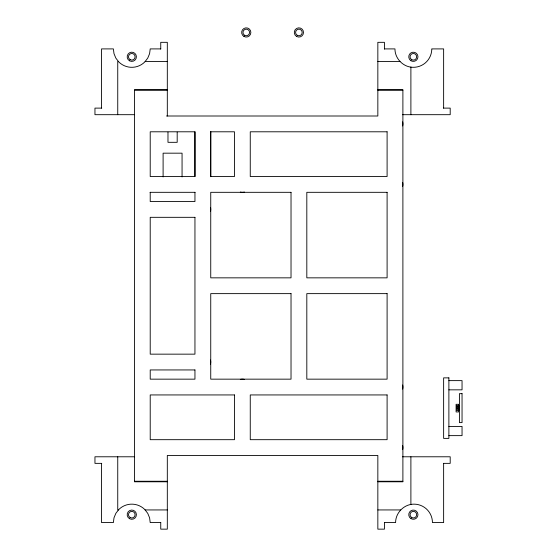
<?xml version="1.0" encoding="UTF-8"?>
<svg xmlns="http://www.w3.org/2000/svg" width="557" height="557" viewBox="0 0 557 557"><rect width="100%" height="100%" fill="white"/><g stroke="black" fill="none" stroke-linecap="round" stroke-linejoin="round"><path stroke-width="0.84" d="M194.95 176.527L194.95 131.793L150.216 131.793L150.216 176.527L194.95 176.527L194.95 131.793M160.743 48.905L150.216 48.905L149.589 53.667L147.744 58.109L144.82 61.924A18.423 18.423 0 0 1 118.766 61.924L115.842 58.109L114.004 53.667L113.37 48.905L101.534 48.905L101.534 108.114M384.421 48.905L394.955 48.905C394.878 58.562 403.171 67.084 412.828 67.313A18.423 18.423 0 0 0 431.779 49.441L431.724 48.905L443.63 48.905L443.63 108.114M118.467 61.535L117.743 61.535L117.743 114.686M145.119 61.535L167.316 61.535M377.841 61.535L399.961 61.542M167.316 89.691L134.425 89.691L134.425 481.784L167.316 481.784M377.841 89.691L402.892 89.691L402.892 481.784L377.841 481.784M134.425 90.213L167.316 90.213M377.841 90.213L402.892 90.213M101.743 108.114L94.955 108.114L94.955 114.686L134.425 114.686M443.414 108.114L450.202 108.114L450.202 114.686L402.439 114.686M166.515 116.002L377.841 116.002L377.841 42.325L384.421 42.325L384.421 49.113M150.07 192.318L195.096 192.318M448.886 380.626L462.045 380.626L462.045 389.837L448.886 389.837M458.265 405.865L459.414 405.865L456.831 405.816L456.831 406.575L459.414 406.575M459.414 407.773L456.831 407.724L456.831 408.483L459.414 408.483L458.265 408.532M459.414 409.632L456.831 409.632L456.831 410.391L459.414 410.439M448.886 426.418L462.045 426.418L462.045 435.63L448.886 435.63M134.425 456.782L94.955 456.782L94.955 463.361L101.743 463.361M402.439 456.782L450.202 456.782L450.202 463.361L443.414 463.361M134.425 481.255L167.316 481.255M377.841 481.255L402.892 481.255M118.467 509.94L117.743 509.94L117.743 456.782M145.119 509.94L167.316 509.94M377.841 509.94L400.692 509.94M160.743 522.57L150.216 522.57L149.589 517.801L147.744 513.359L144.82 509.544A18.423 18.423 0 0 0 118.766 509.544L115.842 513.359L114.004 517.801L113.37 522.57L101.534 522.57L101.534 463.361M384.421 522.57L395.602 522.57C395.54 512.712 404.166 504.092 414.025 504.148A18.423 18.423 0 0 1 432.441 522.57L443.63 522.57L443.63 463.361M459.226 405.816L459.226 406.624M459.226 407.724L459.226 408.532M459.226 409.632L459.226 410.391M457.019 405.816L457.019 406.575M457.019 407.724L457.019 408.483M410.892 67L410.892 114.686M410.892 456.782L410.892 504.565M384.421 522.362L384.421 529.15L377.841 529.15L377.841 455.466L167.316 455.466L167.316 529.15L160.743 529.15L160.743 522.362M210.741 131.612L210.741 176.708M194.95 192.318L194.95 201.53L150.216 201.53L150.216 192.318M182.062 176.945L182.062 153.175L163.104 153.175L163.104 176.945M177.189 132.134L177.189 142.32L167.977 142.32L167.977 132.134M167.316 116.002L167.316 42.325L160.743 42.325L160.743 49.113M402.62 121.858A7.895 7.895 0 0 1 402.62 125.945M402.62 182.383A7.895 7.895 0 0 1 402.62 186.47M402.62 385.005A7.895 7.895 0 0 1 402.62 389.092M402.62 445.53A7.895 7.895 0 0 1 402.62 449.617M210.469 360.01A7.895 7.895 0 0 1 210.469 364.09M240.325 379.428A7.895 7.895 0 0 1 244.412 379.428M210.469 207.378A7.895 7.895 0 0 1 210.469 211.465M244.412 192.047A7.895 7.895 0 0 1 240.325 192.047M210.741 131.793L210.741 176.527L234.476 176.527L234.476 131.793L210.741 131.793M387.101 131.793L250.26 131.793L250.26 176.527L387.101 176.527L387.101 131.793M291.026 192.318L210.741 192.318L210.741 277.846L291.026 277.846L291.026 192.318M387.101 192.318L306.816 192.318L306.816 277.846L387.101 277.846L387.101 192.318M194.95 217.321L150.216 217.321L150.216 354.155L194.95 354.155L194.95 217.321M291.026 293.63L210.741 293.63L210.741 379.157L291.026 379.157L291.026 293.63M387.101 293.63L306.816 293.63L306.816 379.157L387.101 379.157L387.101 293.63M194.95 369.945L150.216 369.945L150.216 379.157L194.95 379.157L194.95 369.945M448.886 377.869L443.63 377.869L443.63 438.387L448.886 438.387L448.886 377.869M462.045 393.653L459.414 393.653L459.414 422.603L462.045 422.603L462.045 393.653M234.476 394.941L150.216 394.941L150.216 439.682L234.476 439.682L234.476 394.941M387.101 394.941L250.26 394.941L250.26 439.682L387.101 439.682L387.101 394.941M458.599 404.312L456.099 404.312L456.099 411.943L458.599 411.943L458.599 404.312M411.059 60.783A4.602 4.602 0 0 0 417.966 56.793A4.602 4.602 0 0 0 411.059 52.811A4.602 4.602 0 0 0 411.059 60.783M411.72 59.648A3.286 3.286 0 0 0 416.657 56.793A3.286 3.286 0 0 0 411.72 53.945A3.286 3.286 0 0 0 411.72 59.648M129.489 60.783A4.602 4.602 0 0 0 136.402 56.793A4.602 4.602 0 0 0 129.489 52.811A4.602 4.602 0 0 0 129.489 60.783M130.15 59.648A3.286 3.286 0 0 0 135.086 56.793A3.286 3.286 0 0 0 130.15 53.945A3.286 3.286 0 0 0 130.15 59.648M129.489 518.664A4.602 4.602 0 0 0 136.402 514.675A4.602 4.602 0 0 0 129.489 510.685A4.602 4.602 0 0 0 129.489 518.664M130.15 517.523A3.286 3.286 0 0 0 135.086 514.675A3.286 3.286 0 0 0 130.15 511.827A3.286 3.286 0 0 0 130.15 517.523M411.059 518.664A4.602 4.602 0 0 0 417.966 514.675A4.602 4.602 0 0 0 411.059 510.685A4.602 4.602 0 0 0 411.059 518.664M411.72 517.523A3.286 3.286 0 0 0 416.657 514.675A3.286 3.286 0 0 0 411.72 511.827A3.286 3.286 0 0 0 411.72 517.523M296.589 36.442A4.602 4.602 0 0 0 303.502 32.452A4.602 4.602 0 0 0 296.589 28.47A4.602 4.602 0 0 0 296.589 36.442M297.25 35.307A3.286 3.286 0 0 0 302.186 32.452A3.286 3.286 0 0 0 297.25 29.605A3.286 3.286 0 0 0 297.25 35.307M243.959 36.442A4.602 4.602 0 0 0 250.866 32.452A4.602 4.602 0 0 0 243.959 28.47A4.602 4.602 0 0 0 243.959 36.442M244.62 35.307A3.286 3.286 0 0 0 249.557 32.452A3.286 3.286 0 0 0 244.62 29.605A3.286 3.286 0 0 0 244.62 35.307"/></g></svg>
